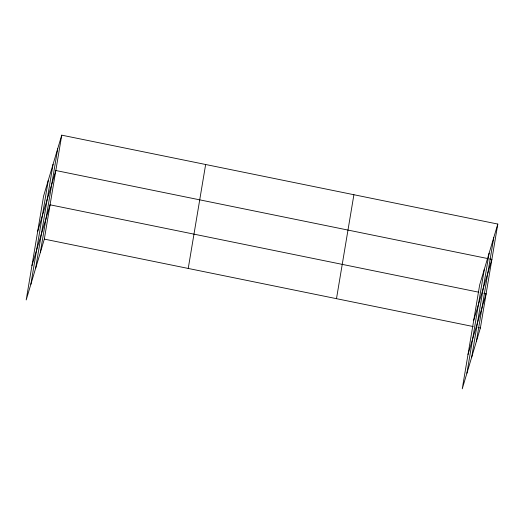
<?xml version="1.0" encoding="UTF-8"?>
<svg xmlns="http://www.w3.org/2000/svg" width="524" height="524" viewBox="0 0 524 524"><rect width="100%" height="100%" fill="white"/><g stroke="black" fill="none" stroke-linecap="round" stroke-linejoin="round"><path stroke-width="0.79" d="M30.857 284.316L48.274 180.367M35.652 268.223L53.068 164.274M40.309 252.607L57.725 148.659M61.747 135.166L43.616 195.989L26.2 299.938L44.33 239.114L61.747 135.166L497.8 224.062L480.384 328.011L462.253 388.834L479.67 284.886L497.8 224.062M188.227 268.452L205.644 164.503M336.487 298.68L353.903 194.732M466.91 373.212L484.327 269.264M471.705 357.119L489.121 253.177M476.362 341.504L493.778 237.555M37.695 231.326L55.826 170.51L487.883 258.594M31.951 265.629L50.081 204.812L478.936 292.241M473.748 320.229L491.879 259.406L489.481 258.922M467.998 354.532L486.128 293.709L483.731 293.224M44.33 239.114L473.185 326.544M477.986 327.526L480.384 328.011"/></g></svg>
